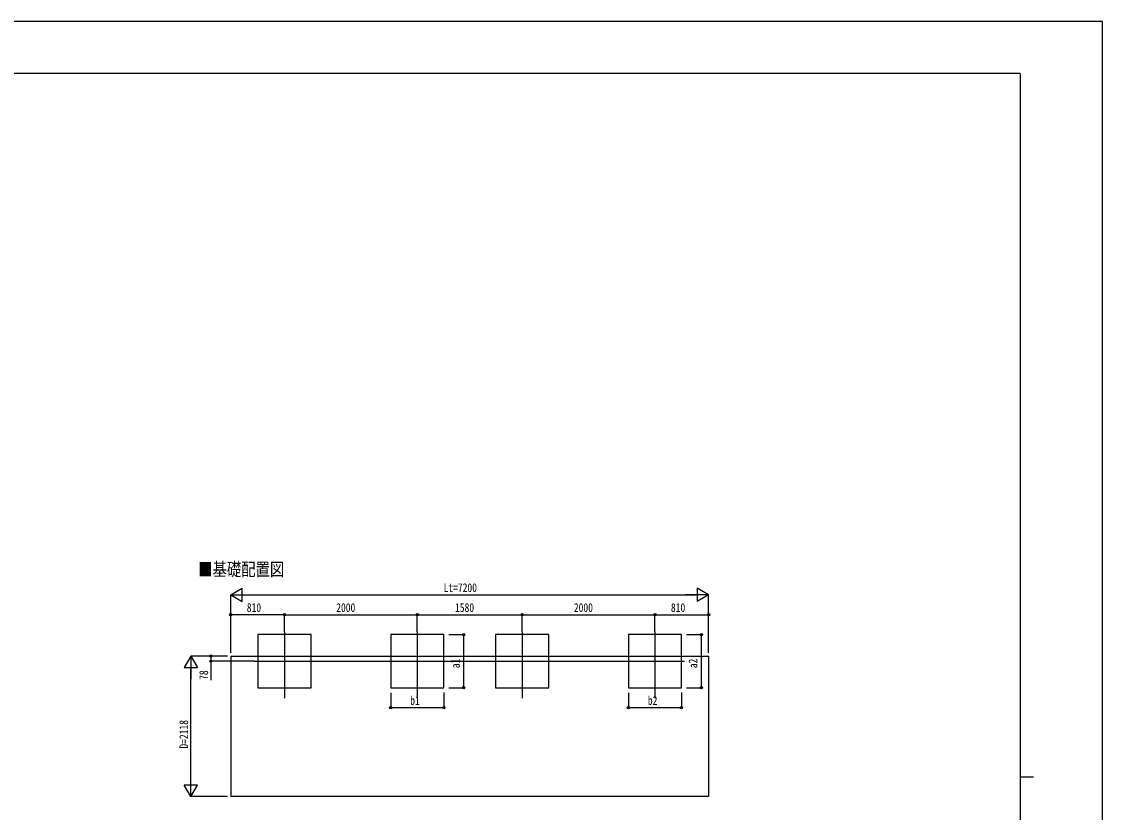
# Model space of a CAD drawing. Units: millimetres, scale not verified. Extents: x -16832 to 16820, y -11892 to 11880.
# Drawn here: x 538 to 16820, y -34 to 11880 of the extents above; entities that cross this region are included whole.
import ezdxf
from ezdxf.enums import TextEntityAlignment as Align

# ---------------------------------------------------------------- set-up
doc = ezdxf.new("R2010")
doc.units = ezdxf.units.MM
doc.header["$LTSCALE"] = 50
for name, color, linetype in [('0-2_USER1', 3, 'Continuous'), ('0-4_YKK_12', 2, 'Continuous'), ('0-6_YKK_A1', 4, 'Continuous'), ('0-7_YKK_D', 6, 'Continuous'), ('0-8_YKK_ZWAK', 7, 'Continuous')]:
    doc.layers.add(name, color=color, linetype=linetype)
doc.styles.add('ＭＳ ゴシック', font='')
doc.styles.get('ＭＳ ゴシック').set_extended_font_data('MS Gothic')

msp = doc.modelspace()

# ---------------------------------------------------------------- linework, layer by layer
at = {"layer": '0-4_YKK_12'}
for p, q in [((4498.28, 2683.68), (4498.28, 1688.51)), ((6498.28, 2683.68), (6498.28, 1688.51)), ((8078.28, 2683.68), (8078.28, 1688.51)), ((10078.28, 2683.68), (10078.28, 1688.51)), ((4052.84, 2243.6), (10524.42, 2243.6))]:
    msp.add_line(p, q, dxfattribs=at)
at = {"layer": '0-6_YKK_A1'}
for p, q in [((3688.28, 2321.4), (10888.28, 2321.4)), ((3688.28, 2321.4), (3688.28, 203.4)), ((10888.28, 2321.4), (10888.28, 203.4)), ((10888.28, 203.4), (3688.28, 203.4))]:
    msp.add_line(p, q, dxfattribs=at)
for points in [[(4098.28, 1843.6), (4898.28, 1843.6), (4898.28, 2643.6), (4098.28, 2643.6)], [(6098.28, 1843.6), (6898.28, 1843.6), (6898.28, 2643.6), (6098.28, 2643.6)], [(7678.28, 1843.6), (8478.28, 1843.6), (8478.28, 2643.6), (7678.28, 2643.6)], [(9678.28, 1843.6), (10478.28, 1843.6), (10478.28, 2643.6), (9678.28, 2643.6)]]:
    msp.add_lwpolyline(points, close=True, dxfattribs=at)
at = {"layer": '0-7_YKK_D'}
for p, q in [((3688.28, 3243.6), (3861.48, 3343.6)), ((3861.48, 3143.6), (3861.48, 3343.6)), ((10888.28, 3243.6), (10715.07, 3343.6)), ((10715.07, 3343.6), (10715.07, 3143.6)), ((3688.28, 2371.4), (3688.28, 3244.6)), ((3688.28, 3243.6), (3861.48, 3143.6)), ((3688.28, 3243.6), (4034.69, 3243.6)), ((3888.28, 3243.6), (10688.28, 3243.6)), ((10888.28, 3243.6), (10541.87, 3243.6)), ((10888.28, 3243.6), (10715.07, 3143.6)), ((10888.28, 2371.4), (10888.28, 3244.6)), ((3688.28, 2371.4), (3688.28, 2944.6)), ((4498.28, 2943.6), (3688.28, 2943.6)), ((4498.28, 2683.68), (4498.28, 2944.6)), ((4498.28, 2683.68), (4498.28, 2944.6)), ((4498.28, 2943.6), (6498.28, 2943.6)), ((6498.28, 2683.68), (6498.28, 2944.6)), ((6498.28, 2683.68), (6498.28, 2944.6)), ((6498.28, 2943.6), (8078.28, 2943.6)), ((8078.28, 2683.68), (8078.28, 2944.6)), ((8078.28, 2683.68), (8078.28, 2944.6)), ((8078.28, 2943.6), (10078.28, 2943.6)), ((10078.28, 2683.68), (10078.28, 2944.6)), ((10078.28, 2683.68), (10078.28, 2944.6)), ((10078.28, 2943.6), (10888.28, 2943.6)), ((10888.28, 2371.4), (10888.28, 2944.6)), ((6973.28, 2643.6), (7199.28, 2643.6)), ((7198.28, 1843.6), (7198.28, 2643.6)), ((10553.28, 2643.6), (10779.28, 2643.6)), ((10778.28, 1843.6), (10778.28, 2643.6)), ((3088.28, 2321.4), (2988.28, 2148.19)), ((3638.28, 2321.4), (3087.28, 2321.4)), ((3088.28, 2321.4), (3188.28, 2148.19)), ((3088.28, 2321.4), (3088.28, 1974.99)), ((3638.28, 2321.4), (3387.28, 2321.4)), ((2988.28, 2148.19), (3188.28, 2148.19)), ((3088.28, 403.4), (3088.28, 2121.4)), ((4052.84, 2243.6), (3387.28, 2243.6)), ((6973.28, 1843.6), (7199.28, 1843.6)), ((10553.28, 1843.6), (10779.28, 1843.6)), ((6098.28, 1768.6), (6098.28, 1542.6)), ((6898.28, 1769.58), (6898.28, 1542.6)), ((9678.28, 1768.6), (9678.28, 1542.6)), ((10478.28, 1769.58), (10478.28, 1542.6)), ((6098.28, 1543.6), (6898.28, 1543.6)), ((9678.28, 1543.6), (10478.28, 1543.6)), ((3088.28, 203.4), (3088.28, 549.81)), ((3088.28, 203.4), (2988.28, 376.6)), ((3188.28, 376.6), (2988.28, 376.6)), ((3088.28, 203.4), (3188.28, 376.6)), ((3638.28, 203.4), (3087.28, 203.4))]:
    msp.add_line(p, q, dxfattribs=at)
msp.add_lwpolyline([(3388.28, 2321.4), (3388.28, 2243.6), (3388.28, 1960.4)], dxfattribs=at)
for centre in [(3688.28, 2943.6), (4498.28, 2943.6), (4498.28, 2943.6), (6498.28, 2943.6), (6498.28, 2943.6), (8078.28, 2943.6), (8078.28, 2943.6), (10078.28, 2943.6), (10078.28, 2943.6), (10888.28, 2943.6), (7198.28, 2643.6), (10778.28, 2643.6), (3388.28, 2321.4), (3388.28, 2243.6), (7198.28, 1843.6), (10778.28, 1843.6), (6098.28, 1543.6), (6898.28, 1543.6), (9678.28, 1543.6), (10478.28, 1543.6)]:
    msp.add_circle(centre, 17, dxfattribs=at)
at = {"layer": '0-8_YKK_ZWAK'}
for p, q in [((15580.08, 11100), (-15619.92, 11100)), ((15580.08, 11100), (15580.08, -10100)), ((15580.08, 500), (15780.08, 500))]:
    msp.add_line(p, q, dxfattribs=at)
msp.add_lwpolyline([(-16820, -11880), (16820, -11880), (16820, 11880), (-16820, 11880)], close=True, dxfattribs=at)

# ---------------------------------------------------------------- texts
at = {"layer": '0-2_USER1', "style": 'ＭＳ ゴシック', "width": 0.8}
msp.add_text('■基礎配置図', height=197.9, dxfattribs=at).set_placement((3198, 3470), align=Align.BOTTOM_LEFT)
at = {"layer": '0-7_YKK_D', "style": 'ＭＳ ゴシック', "width": 0.8}
for s, p in [('Lt=7200', (6894.68, 3245.6)), ('810', (3930.08, 2945.6)), ('2000', (5277.48, 2945.6)), ('1580', (7067.48, 2945.6)), ('2000', (8857.48, 2945.6)), ('810', (10320.08, 2945.6)), ('b1', (6392.68, 1546.26)), ('b2', (9972.68, 1546.26))]:
    msp.add_text(s, height=132, dxfattribs=at).set_placement(p, align=Align.BOTTOM_LEFT)
for s, p in [('a1', (7178.28, 2138)), ('a2', (10758.28, 2138)), ('78', (3386.28, 1962.4)), ('D=2118', (3086.28, 926.4))]:
    msp.add_text(s, height=132, rotation=90, dxfattribs=at).set_placement(p, align=Align.BOTTOM_LEFT)

doc.saveas('drawing.dxf')
